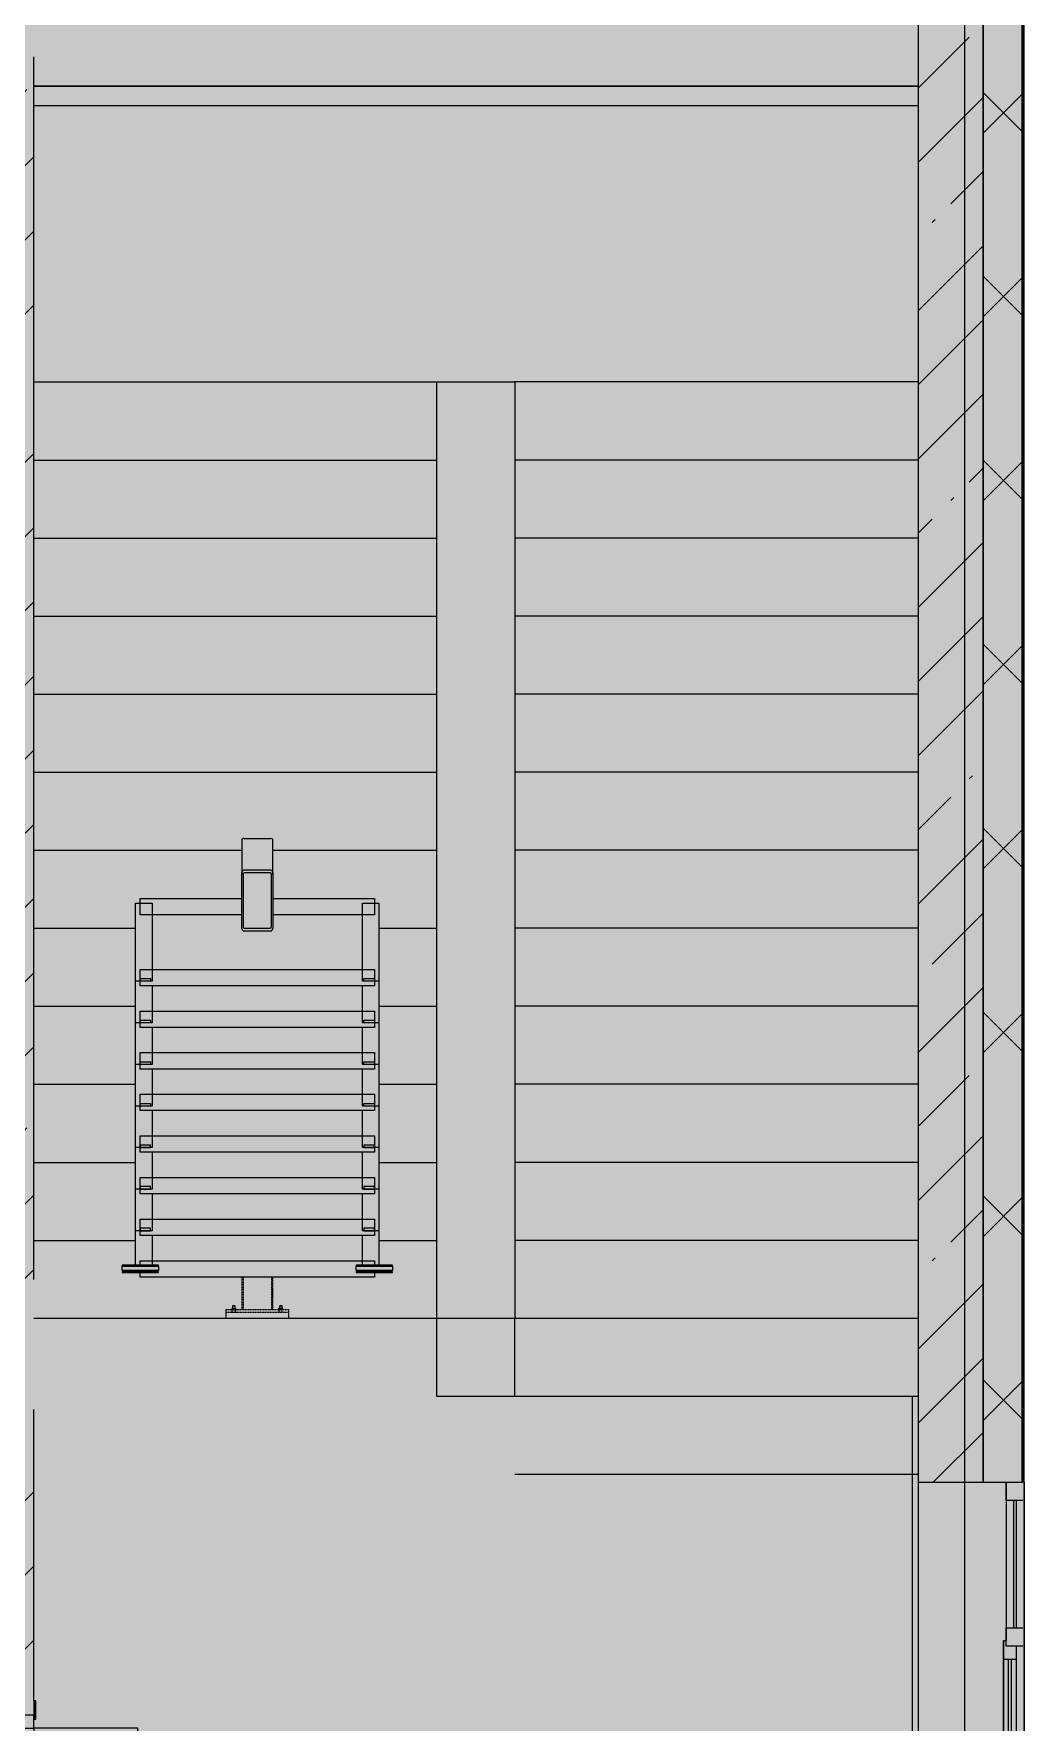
# Model space of a CAD drawing. Header units: millimetres. Extents: x 81773 to 282675, y -8553 to 29000.
# Drawn here: x 269233 to 273041, y 12198 to 18689 of the extents above; entities that cross this region are included whole.
import ezdxf

# ---------------------------------------------------------------- set-up
doc = ezdxf.new("R2010")
doc.units = ezdxf.units.MM
doc.linetypes.add('200_ШТРИХ__ш1_п0_6_', pattern=[1.6, 1, -0.6])
doc.layers.add('A-DETL-GENF-5', color=7, linetype='Continuous', lineweight=9, true_color=0xc0c0c0, transparency=0.4)
for name, color, linetype, lineweight in [('A-DETL-MBND-1', 7, '200_ШТРИХ__ш1_п0_6_', 9), ('A-GLAZ-3', 7, 'Continuous', 5), ('A-WALL-2', 7, 'Continuous', 5), ('I-WALL-4', 7, 'Continuous', 5), ('Оси', 7, 'Continuous', 9)]:
    doc.layers.add(name, color=color, linetype=linetype, lineweight=lineweight)
for name, color, linetype, lineweight, true_color in [('A-DOOR-3', 7, 'Continuous', 5, 0xb7b7b7), ('A-DOOR-4', 7, 'Continuous', 5, 0xe2e2e2), ('A-DOOR-FRAM-2', 7, 'Continuous', 5, 0xe2e2e2), ('A-DOOR-FRAM-3', 7, 'Continuous', 5, 0xb7b7b7), ('A-FLOR-2', 7, 'Continuous', 5, 0xb7b7b7), ('A-GENM-8', 7, 'Continuous', 5, 0x737373), ('A-GLAZ-2', 7, 'Continuous', 5, 0x737373), ('A-WALL-3', 7, 'Continuous', 5, 0x737373), ('A-WALL-4', 7, 'Continuous', 9, 0x737373), ('I-WALL-5', 7, 'Continuous', 5, 0x737373), ('S-STRS-3', 7, 'Continuous', 5, 0x737373)]:
    doc.layers.add(name, color=color, linetype=linetype, lineweight=lineweight, true_color=true_color)
pattern_1 = [(45, (147802.7, 0), (-285.1231, 285.1231), []), (45, (148087.8, 0), (-285.1231, 285.1231), [504.031, -100.806, 16.764, -84.042])]

# ---------------------------------------------------------------- blocks, each defined once
blk = doc.blocks.new('110_Дверь_СКБ_2Ст - Д-1_л_Лестничная клетка EIS60 2-V140-3_3_3_птичка')
at = {"layer": 'A-DOOR-4'}
for points in [[(662.5, 110), (662.5, 1010), (612.5, 1010), (612.5, 110)], [(-587.5, 510), (-637.5, 510), (-637.5, 110), (-587.5, 110), (-587.5, 395.9)], [(712.5, 30), (697.5, 30), (697.5, -110), (712.5, -110)]]:
    blk.add_hatch(color=256, dxfattribs=at).paths.add_polyline_path(points)
h = blk.add_hatch(color=256, dxfattribs=at)
h.paths.add_polyline_path([(712.5, 110), (662.5, 110), (662.5, 60), (652.5, 60), (652.5, 30), (712.5, 30)])
h.paths.add_polyline_path([(-627.5, 30), (-627.5, 60), (-637.5, 60), (-637.5, 110), (-687.5, 110), (-687.5, 30)])
at = {"layer": 'A-DOOR-FRAM-2'}
for points in [[(-672.5, 110), (-672.5, 118), (-742.5, 118), (-742.5, 110)], [(767.5, 110), (767.5, 118), (697.5, 118), (697.5, 110)], [(-672.5, 30), (-687.5, 30), (-687.5, -110), (-672.5, -110)], [(-672.5, -110), (-742.5, -110), (-742.5, -118), (-672.5, -118)], [(767.5, -118), (767.5, -110), (697.5, -110), (697.5, -118)]]:
    blk.add_hatch(color=256, dxfattribs=at).paths.add_polyline_path(points)
at = {"layer": 'A-DOOR-3'}
for p, q in [((662.5, 1010), (612.5, 1010)), ((612.5, 1010), (612.5, 110)), ((662.5, 110), (662.5, 1010)), ((-637.5, 510), (-637.5, 110)), ((-587.5, 510), (-637.5, 510)), ((-587.5, 110), (-587.5, 510)), ((-637.5, 110), (-587.5, 110)), ((612.5, 110), (662.5, 110))]:
    blk.add_line(p, q, dxfattribs=at)
for centre, radius, start, end in [((662.5, 110), 900, 90, 180), ((-637.5, 110), 400, 360, 90)]:
    blk.add_arc(centre, radius, start, end, dxfattribs=at)
at = {"layer": 'A-DOOR-FRAM-3'}
for p, q in [((-672.5, 118), (-742.5, 118)), ((-742.5, 118), (-742.5, 110)), ((-742.5, 110), (-672.5, 110)), ((-637.5, 110), (-687.5, 110)), ((-687.5, 110), (-687.5, 30)), ((-672.5, 110), (-672.5, 118)), ((-637.5, 60), (-637.5, 110)), ((662.5, 110), (662.5, 60)), ((712.5, 110), (662.5, 110)), ((767.5, 118), (697.5, 118)), ((697.5, 118), (697.5, 110)), ((697.5, 110), (767.5, 110)), ((712.5, 30), (712.5, 110)), ((767.5, 110), (767.5, 118)), ((-687.5, 30), (-627.5, 30)), ((-672.5, 30), (-687.5, 30)), ((-687.5, 30), (-687.5, -110)), ((-672.5, -110), (-672.5, 30)), ((-627.5, 60), (-637.5, 60)), ((-627.5, 30), (-627.5, 60)), ((662.5, 60), (652.5, 60)), ((652.5, 60), (652.5, 30)), ((652.5, 30), (712.5, 30)), ((712.5, 30), (697.5, 30)), ((697.5, 30), (697.5, -110)), ((712.5, -110), (712.5, 30)), ((-672.5, -110), (-742.5, -110)), ((-742.5, -110), (-742.5, -118)), ((-742.5, -118), (-672.5, -118)), ((-687.5, -110), (-672.5, -110)), ((-672.5, -118), (-672.5, -110)), ((697.5, -110), (712.5, -110)), ((767.5, -110), (697.5, -110)), ((697.5, -110), (697.5, -118)), ((697.5, -118), (767.5, -118)), ((767.5, -118), (767.5, -110))]:
    blk.add_line(p, q, dxfattribs=at)
blk = doc.blocks.new('120_Окно_СКБ_2Ст_Фрамуга сверху - 120_Окно_СКБ_2Ст_2300х2500_h_ ДОО 2-24160916-3_3_3_птичка')
at = {"layer": 'A-GLAZ-2'}
for p, q in [((-1150, 13), (-1150, 78)), ((-1080, 78), (-1080, 13)), ((-590, 13), (-590, 78)), ((-520, 78), (-520, 13)), ((1080, 13), (1080, 78)), ((1150, 78), (1150, 13)), ((-1080, 13), (-1150, 13)), ((-1150, 13), (-540, 13)), ((-590, 53), (-1080, 53)), ((-590, 43), (-1080, 43)), ((-1080, 13), (-540, 13)), ((-520, 13), (-590, 13)), ((-520, 13), (-540, 13)), ((-540, 13), (-540, 3)), ((-540, 3), (1100, 3)), ((1100, 3), (-540, 3)), ((1080, 53), (-520, 53)), ((-520, 53), (-520, 13)), ((-470, 3), (-470, 53)), ((-470, 33), (1030, 33)), ((1030, 23), (-470, 23)), ((1030, 3), (1030, 53)), ((1080, 13), (1080, 53)), ((1150, 13), (1080, 13)), ((1100, 13), (1080, 13)), ((1100, 13), (1150, 13)), ((1100, 3), (1100, 13))]:
    blk.add_line(p, q, dxfattribs=at)
at = {"layer": 'A-GLAZ-3'}
for p, q in [((-1150, 83), (-1080, 83)), ((1150, 83), (-1150, 83)), ((-1080, 83), (1080, 83)), ((-590, 83), (-520, 83)), ((1080, 83), (1150, 83))]:
    blk.add_line(p, q, dxfattribs=at)
blk = doc.blocks.new('Анкер клиновой - Анкер клиновой МКТ В 10-10-16_85-22193208-3_3_3_птичка')
at = {"layer": 'A-DETL-MBND-1'}
for p, q in [((122191.4, 13788), (122191.4, 13784)), ((122207.4, 13788), (122191.4, 13788)), ((122191.4, 13788), (122207.4, 13788)), ((122194.4, 13798), (122194.4, 13784)), ((122204.4, 13798), (122194.4, 13798)), ((122194.4, 13798), (122204.4, 13798)), ((122204.4, 13784), (122204.4, 13798)), ((122207.4, 13784), (122207.4, 13788))]:
    blk.add_line(p, q, dxfattribs=at)
blk = doc.blocks.new('ОМ_Полоса_Трапеция прямоугольная_Прокат_ГОСТ 103-2006 - ОМ_Полоса_Трапеция прямоугольная_Прокат_ГОСТ 103-2006-21111644-3_3_3_птичка')
at = {"layer": 'A-GENM-8'}
for p, q in [((122699.4, 15046.5), (122699.4, 15056.5)), ((122699.4, 15056.5), (122739.4, 15056.5)), ((122739.4, 15046.5), (122699.4, 15046.5)), ((122739.4, 15056.5), (122739.4, 15046.5))]:
    blk.add_line(p, q, dxfattribs=at)
blk = doc.blocks.new('ОМ_Полоса_Трапеция прямоугольная_Прокат_ГОСТ 103-2006 - ОМ_Полоса_Трапеция прямоугольная_Прокат_ГОСТ 103-2006-V162-3_3_3_птичка')
at = {"layer": 'A-GENM-8'}
for p, q in [((122699.4, 14416.5), (122699.4, 14406.5)), ((122739.4, 14416.5), (122699.4, 14416.5)), ((122739.4, 14406.5), (122739.4, 14416.5)), ((122699.4, 14406.5), (122739.4, 14406.5))]:
    blk.add_line(p, q, dxfattribs=at)
blk = doc.blocks.new('ОМ_Полоса_Трапеция прямоугольная_Прокат_ГОСТ 103-2006 - ОМ_Полоса_Трапеция прямоугольная_Прокат_ГОСТ 103-2006-V163-3_3_3_птичка')
at = {"layer": 'A-GENM-8'}
for p, q in [((122699.4, 14256.5), (122699.4, 14246.5)), ((122739.4, 14256.5), (122699.4, 14256.5)), ((122699.4, 14246.5), (122739.4, 14246.5)), ((122739.4, 14246.5), (122739.4, 14256.5))]:
    blk.add_line(p, q, dxfattribs=at)
blk = doc.blocks.new('ОМ_Полоса_Трапеция прямоугольная_Прокат_ГОСТ 103-2006 - ОМ_Полоса_Трапеция прямоугольная_Прокат_ГОСТ 103-2006-V164-3_3_3_птичка')
at = {"layer": 'A-GENM-8'}
for p, q in [((122699.4, 14096.5), (122699.4, 14086.5)), ((122739.4, 14096.5), (122699.4, 14096.5)), ((122699.4, 14086.5), (122739.4, 14086.5)), ((122739.4, 14086.5), (122739.4, 14096.5))]:
    blk.add_line(p, q, dxfattribs=at)
blk = doc.blocks.new('ОМ_Полоса_Прокат_ГОСТ 103-2006 - ОМ_Полоса_Прокат_ГОСТ 103-2006-22193251-3_3_3_птичка')
at = {"layer": 'A-GENM-8'}
for p, q in [((122809.4, 13929.5), (122669.4, 13929.5)), ((122669.4, 13929.5), (122669.4, 13926.5)), ((122669.4, 13926.5), (122809.4, 13926.5)), ((122809.4, 13926.5), (122809.4, 13929.5))]:
    blk.add_line(p, q, dxfattribs=at)
blk = doc.blocks.new('ОМ_Полоса_Прокат_ГОСТ 103-2006 - ОМ_Полоса_Прокат_ГОСТ 103-2006-22193252-3_3_3_птичка')
at = {"layer": 'A-GENM-8'}
for p, q in [((122669.4, 13954.2), (122669.4, 13950.8)), ((122809.4, 13954.2), (122669.4, 13954.2)), ((122669.4, 13950.8), (122809.4, 13950.8)), ((122669.4, 13933.9), (122669.4, 13950.8)), ((122809.4, 13933.9), (122669.4, 13933.9)), ((122809.4, 13950.8), (122809.4, 13954.2)), ((122809.4, 13950.8), (122809.4, 13933.9))]:
    blk.add_line(p, q, dxfattribs=at)
blk = doc.blocks.new('ОМ_Полоса_Трапеция прямоугольная_Прокат_ГОСТ 103-2006 - ОМ_Полоса_Трапеция прямоугольная_Прокат_ГОСТ 103-2006-21111686-3_3_3_птичка')
at = {"layer": 'A-GENM-8'}
for p, q in [((121839.4, 15056.5), (121879.4, 15056.5)), ((121839.4, 15046.5), (121839.4, 15056.5)), ((121879.4, 15046.5), (121839.4, 15046.5)), ((121879.4, 15056.5), (121879.4, 15046.5))]:
    blk.add_line(p, q, dxfattribs=at)
blk = doc.blocks.new('ОМ_Полоса_Трапеция прямоугольная_Прокат_ГОСТ 103-2006 - ОМ_Полоса_Трапеция прямоугольная_Прокат_ГОСТ 103-2006-V165-3_3_3_птичка')
at = {"layer": 'A-GENM-8'}
for p, q in [((121879.4, 14416.5), (121839.4, 14416.5)), ((121839.4, 14416.5), (121839.4, 14406.5)), ((121879.4, 14406.5), (121879.4, 14416.5)), ((121839.4, 14406.5), (121879.4, 14406.5))]:
    blk.add_line(p, q, dxfattribs=at)
blk = doc.blocks.new('ОМ_Полоса_Трапеция прямоугольная_Прокат_ГОСТ 103-2006 - ОМ_Полоса_Трапеция прямоугольная_Прокат_ГОСТ 103-2006-V166-3_3_3_птичка')
at = {"layer": 'A-GENM-8'}
for p, q in [((121879.4, 14256.5), (121839.4, 14256.5)), ((121839.4, 14256.5), (121839.4, 14246.5)), ((121839.4, 14246.5), (121879.4, 14246.5)), ((121879.4, 14246.5), (121879.4, 14256.5))]:
    blk.add_line(p, q, dxfattribs=at)
blk = doc.blocks.new('ОМ_Полоса_Трапеция прямоугольная_Прокат_ГОСТ 103-2006 - ОМ_Полоса_Трапеция прямоугольная_Прокат_ГОСТ 103-2006-V167-3_3_3_птичка')
at = {"layer": 'A-GENM-8'}
for p, q in [((121879.4, 14096.5), (121839.4, 14096.5)), ((121839.4, 14096.5), (121839.4, 14086.5)), ((121839.4, 14086.5), (121879.4, 14086.5)), ((121879.4, 14086.5), (121879.4, 14096.5))]:
    blk.add_line(p, q, dxfattribs=at)
blk = doc.blocks.new('ОМ_Полоса_Прокат_ГОСТ 103-2006 - ОМ_Полоса_Прокат_ГОСТ 103-2006-22193295-3_3_3_птичка')
at = {"layer": 'A-GENM-8'}
for p, q in [((121909.4, 13929.5), (121769.4, 13929.5)), ((121769.4, 13929.5), (121769.4, 13926.5)), ((121769.4, 13926.5), (121909.4, 13926.5)), ((121909.4, 13926.5), (121909.4, 13929.5))]:
    blk.add_line(p, q, dxfattribs=at)
blk = doc.blocks.new('ОМ_Полоса_Прокат_ГОСТ 103-2006 - ОМ_Полоса_Прокат_ГОСТ 103-2006-22193296-3_3_3_птичка')
at = {"layer": 'A-GENM-8'}
for p, q in [((121909.4, 13954.2), (121769.4, 13954.2)), ((121769.4, 13954.2), (121769.4, 13950.8)), ((121769.4, 13950.8), (121909.4, 13950.8)), ((121769.4, 13933.9), (121769.4, 13950.8)), ((121909.4, 13933.9), (121769.4, 13933.9)), ((121909.4, 13950.8), (121909.4, 13954.2)), ((121909.4, 13950.8), (121909.4, 13933.9))]:
    blk.add_line(p, q, dxfattribs=at)
blk = doc.blocks.new('ОМ_Нижняя опорная пятка1 - ОМ_Нижняя опорная пятка-21111576-3_3_3_птичка')
at = {"layer": 'A-DETL-MBND-1'}
for p, q in [((-96, -10), (-96, 0)), ((-84, -10), (-84, 0)), ((84, -10), (84, 0)), ((96, -10), (96, 0))]:
    blk.add_line(p, q, dxfattribs=at)
blk = doc.blocks.new('ОМ_Труба_ГОСТ 8639-82 - ОМ_Труба_ГОСТ 8639-82-21111694-3_3_3_птичка')
at = {"layer": 'A-GENM-8'}
for p, q in [((122229.4, 15590.5), (122229.4, 15456.5)), ((122238.4, 15595.1), (122340.4, 15595.1)), ((122349.4, 15456.5), (122349.4, 15590.5)), ((122229.4, 15256.4), (122229.4, 15456.5)), ((122235.4, 15456.5), (122235.4, 15256.4)), ((122238.4, 15474.2), (122340.4, 15474.2)), ((122340.4, 15462.4), (122238.4, 15462.4)), ((122343.4, 15256.4), (122343.4, 15456.5)), ((122349.4, 15456.5), (122349.4, 15256.4)), ((122238.4, 15250.5), (122340.4, 15250.5)), ((122340.4, 15238.8), (122238.4, 15238.8))]:
    blk.add_line(p, q, dxfattribs=at)
at = {"layer": 'A-GENM-8', "flags": 128}
for points in [[(122229.4, 15456.5), (122229.6, 15460), (122230.1, 15463.3), (122231, 15466.3), (122232.1, 15469), (122233.4, 15471.2), (122235, 15472.8), (122236.7, 15473.8), (122238.4, 15474.2)], [(122238.4, 15462.4), (122237.9, 15462.3), (122237.3, 15461.9), (122236.8, 15461.4), (122236.3, 15460.7), (122235.9, 15459.8), (122235.7, 15458.8), (122235.5, 15457.7), (122235.4, 15456.5)], [(122340.4, 15474.2), (122342.2, 15473.8), (122343.9, 15472.8), (122345.4, 15471.2), (122346.8, 15469), (122347.9, 15466.3), (122348.8, 15463.3), (122349.3, 15460), (122349.4, 15456.5)], [(122343.4, 15456.5), (122343.4, 15457.7), (122343.2, 15458.8), (122342.9, 15459.8), (122342.6, 15460.7), (122342.1, 15461.4), (122341.6, 15461.9), (122341, 15462.3), (122340.4, 15462.4)], [(122238.4, 15238.8), (122236.7, 15239.1), (122235, 15240.1), (122233.4, 15241.8), (122232.1, 15243.9), (122231, 15246.6), (122230.1, 15249.7), (122229.6, 15253), (122229.4, 15256.4)], [(122235.4, 15256.4), (122235.5, 15255.3), (122235.7, 15254.2), (122235.9, 15253.2), (122236.3, 15252.3), (122236.8, 15251.5), (122237.3, 15251), (122237.9, 15250.7), (122238.4, 15250.5)], [(122349.4, 15256.4), (122349.3, 15253), (122348.8, 15249.7), (122347.9, 15246.6), (122346.8, 15243.9), (122345.4, 15241.8), (122343.9, 15240.1), (122342.2, 15239.1), (122340.4, 15238.8)], [(122340.4, 15250.5), (122341, 15250.7), (122341.6, 15251), (122342.1, 15251.5), (122342.6, 15252.3), (122342.9, 15253.2), (122343.2, 15254.2), (122343.4, 15255.3), (122343.4, 15256.4)]]:
    blk.add_lwpolyline(points, dxfattribs=at)
at = {"layer": 'A-GENM-8'}
for centre, major_axis, start_param, end_param in [((122238.4, 15590.5), (9, 0), 1.570796, 3.141593), ((122340.4, 15590.5), (9, 0), 0, 1.570796), ((122238.4, 15538.5), (9, 0), 3.141593, 3.665191), ((122340.4, 15538.5), (-9, 0), 2.617994, 3.141593)]:
    blk.add_ellipse(centre, major_axis=major_axis, ratio=0.509802, start_param=start_param, end_param=end_param, dxfattribs=at)
blk = doc.blocks.new('ОМ_Уголок_ГОСТ 8509-93 - ОМ_Уголок_ГОСТ 8509-93-22194532-3_3_3_птичка')
at = {"layer": 'A-GENM-8'}
for p, q in [((0, 45.2), (0, -17.8)), ((390, 45.2), (0, 45.2)), ((900, 45.2), (510, 45.2)), ((900, -17.8), (900, 45.2)), ((0, -17.8), (390, -17.8)), ((510, -17.8), (900, -17.8))]:
    blk.add_line(p, q, dxfattribs=at)
blk = doc.blocks.new('ОМ_Уголок_ГОСТ 8509-93 - ОМ_Уголок_ГОСТ 8509-93-V168-3_3_3_птичка')
at = {"layer": 'A-GENM-8'}
for p, q in [((0, 45.2), (0, -17.8)), ((900, 45.2), (0, 45.2)), ((900, -17.8), (900, 45.2)), ((0, -17.8), (900, -17.8))]:
    blk.add_line(p, q, dxfattribs=at)
blk = doc.blocks.new('ОМ_Уголок_ГОСТ 8509-93 - ОМ_Уголок_ГОСТ 8509-93-22194533-3_3_3_птичка')
at = {"layer": 'A-GENM-8'}
for p, q in [((0, 45.2), (0, -17.8)), ((300, 45.2), (0, 45.2)), ((300, -17.8), (300, 45.2)), ((0, -17.8), (300, -17.8))]:
    blk.add_line(p, q, dxfattribs=at)
blk = doc.blocks.new('ОМ_Уголок_ГОСТ 8509-93 - ОМ_Уголок_ГОСТ 8509-93-V169-3_3_3_птичка')
at = {"layer": 'A-GENM-8'}
for p, q in [((0, 45.2), (0, -17.8)), ((142.2, 45.2), (0, 45.2)), ((0, -17.8), (160, -17.8))]:
    blk.add_line(p, q, dxfattribs=at)
blk = doc.blocks.new('ОМ_Уголок_ГОСТ 8509-93 - ОМ_Уголок_ГОСТ 8509-93-V170-3_3_3_птичка')
at = {"layer": 'A-GENM-8'}
for p, q in [((300, 45.2), (157.8, 45.2)), ((300, -17.8), (300, 45.2)), ((140, -17.8), (300, -17.8))]:
    blk.add_line(p, q, dxfattribs=at)
blk = doc.blocks.new('ОМ_Уголок_ГОСТ 8509-93 - ОМ_Уголок_ГОСТ 8509-93-V171-3_3_3_птичка')
at = {"layer": 'A-GENM-8'}
for p, q in [((0, 45.2), (0, 27.8)), ((900, 45.2), (0, 45.2)), ((0, 3.9), (0, -17.8)), ((900, 27.8), (900, 45.2)), ((900, -17.8), (900, 3.9)), ((0, -17.8), (900, -17.8))]:
    blk.add_line(p, q, dxfattribs=at)
blk = doc.blocks.new('ОМ_Уголок_ГОСТ 8509-93 - ОМ_Уголок_ГОСТ 8509-93-V172-3_3_3_птичка')
at = {"layer": 'A-GENM-8'}
for p, q in [((0, 45.2), (0, -17.8)), ((3.9, 45.2), (0, 45.2)), ((142.2, 45.2), (27.8, 45.2)), ((0, -17.8), (3.9, -17.8)), ((27.8, -17.8), (160, -17.8))]:
    blk.add_line(p, q, dxfattribs=at)
blk = doc.blocks.new('ОМ_Уголок_ГОСТ 8509-93 - ОМ_Уголок_ГОСТ 8509-93-V173-3_3_3_птичка')
at = {"layer": 'A-GENM-8'}
for p, q in [((272.2, 45.2), (157.8, 45.2)), ((300, 45.2), (296.1, 45.2)), ((300, -17.8), (300, 45.2)), ((140, -17.8), (272.2, -17.8)), ((296.1, -17.8), (300, -17.8))]:
    blk.add_line(p, q, dxfattribs=at)
blk = doc.blocks.new('ОМ_Труба_ГОСТ 8639-82 - ОМ_Труба_ГОСТ 8639-82-21111710-3_3_3_птичка')
at = {"layer": 'A-DETL-MBND-1'}
for p, q in [((122229.4, 13908.7), (122229.4, 13784)), ((122235.4, 13908.7), (122235.4, 13784)), ((122343.4, 13908.7), (122343.4, 13784)), ((122349.4, 13784), (122349.4, 13908.7))]:
    blk.add_line(p, q, dxfattribs=at)
blk = doc.blocks.new('ОМ_Уголок_ГОСТ 8510-86 - ОМ_Уголок_ГОСТ 8510-86-21111720-3_3_3_птичка')
at = {"layer": 'A-DETL-MBND-1'}
for p, q in [((0, 34), (0, 0)), ((0, 10), (240, 10)), ((0, 0), (240, 0)), ((240, 0), (240, 34))]:
    blk.add_line(p, q, dxfattribs=at)
blk = doc.blocks.new('Зашивка приборов отопления41 - Зашивка приборов отопления-33325756-3_3_3_птичка')
at = {"layer": 'A-WALL-3'}
for p, q in [((121290.8, 18669.6), (124690.8, 18669.6)), ((124690.8, 18669.6), (121290.8, 18669.6)), ((121290.8, 18594.6), (124690.8, 18594.6))]:
    blk.add_line(p, q, dxfattribs=at)

msp = doc.modelspace()

# ---------------------------------------------------------------- hatches: boundary and pattern name
at = {"layer": 'A-DETL-GENF-5'}
msp.add_hatch(color=256, dxfattribs=at).paths.add_polyline_path([(269518.6, -258), (273035.7, -258), (273035.7, 21479), (241135.7, 21479), (241135.7, 27379), (232372.7, 27379), (232372.7, 10208.3), (237012.7, 10208.3), (237012.7, -258), (268458.9, -258)])
at = {"layer": 'A-WALL-2'}
h = msp.add_hatch(dxfattribs=at)
h.set_pattern_fill('FP_84', color=256, style=0, pattern_type=2)
h.set_pattern_definition([(45, (147802.7, 0), (-353.5534, 353.5534), []), (135, (147802.7, 0), (-353.5534, -353.5534), [])])
h.paths.add_polyline_path([(273024, -250), (273032.7, -250), (273032.7, 7700), (272882.7, 7700), (272882.7, -250), (273008.2, -250)])
h.paths.add_polyline_path([(273032.7, 8900), (273032.7, 10820), (272882.7, 10820), (272882.7, 8900)])
h.paths.add_polyline_path([(273032.7, 13120), (273032.7, 21400), (272882.7, 21400), (272882.7, 13120)])
at = {"layer": 'I-WALL-4'}
h = msp.add_hatch(dxfattribs=at)
h.set_pattern_fill('FP_80', color=256, style=0, pattern_type=2)
h.set_pattern_definition(pattern_1)
h.paths.add_polyline_path([(272632.7, 10600), (272882.7, 10600), (272882.7, 10820), (272632.7, 10820)])
h.paths.add_polyline_path([(272882.7, 13120), (272882.7, 21400), (272632.7, 21400), (272632.7, 13120)])
h = msp.add_hatch(dxfattribs=at)
h.set_pattern_fill('FP_80', color=256, style=0, pattern_type=2)
h.set_pattern_definition(pattern_1)
h.paths.add_polyline_path([(269232.7, 10380), (269232.7, 10825), (269012.7, 10825), (269012.7, 10380)])
h.paths.add_polyline_path([(269232.7, 12225), (269232.7, 13400), (269012.7, 13400), (269012.7, 12225), (269182.7, 12225)])
h.paths.add_polyline_path([(269232.7, 13900), (269232.7, 18600), (269012.7, 18600), (269012.7, 13900), (269024.7, 13900)])
h.paths.add_polyline_path([(269232.3, 19100), (269232.7, 19100), (269232.7, 19110), (269012.7, 19110), (269012.7, 19100)])

# ---------------------------------------------------------------- linework, layer by layer
at = {"layer": 'A-FLOR-2'}
for p, q in [((271082.7, 13750), (269232.7, 13750)), ((270782.7, 13450), (270782.7, 13750)), ((271082.7, 13450), (271082.7, 13750)), ((272611.7, 13450), (270782.7, 13450)), ((272611.7, 10600), (272611.7, 13450)), ((272632.7, 13150), (272611.7, 13150))]:
    msp.add_line(p, q, dxfattribs=at)
at = {"layer": 'A-WALL-2'}
msp.add_line((273040.7, 7700), (273040.7, 21558), dxfattribs=at)
at = {"layer": 'A-WALL-3'}
msp.add_line((272882.7, 13120), (273035.7, 13120), dxfattribs=at)
at = {"layer": 'A-WALL-4'}
for p, q in [((273035.7, 13120), (273035.7, 21553)), ((273032.7, 13120), (273032.7, 21550)), ((272882.7, 21400), (272882.7, 13120)), ((272882.7, 13120), (272882.7, 21400))]:
    msp.add_line(p, q, dxfattribs=at)
at = {"layer": 'I-WALL-5'}
for p, q in [((272632.7, 18850), (272632.7, 10600)), ((269232.7, 13900), (269232.7, 18600)), ((269232.7, 12280), (269232.7, 13400)), ((272632.7, 13120), (272882.7, 13120))]:
    msp.add_line(p, q, dxfattribs=at)
at = {"layer": 'S-STRS-3'}
for p, q in [((269232.7, 17350), (270782.7, 17350)), ((269232.7, 17350), (270782.7, 17350)), ((270782.7, 17350), (271082.7, 17350)), ((270782.7, 17050), (270782.7, 17350)), ((272632.7, 17350), (271082.7, 17350)), ((271082.7, 17350), (271082.7, 17050)), ((272632.7, 17350), (271082.7, 17350)), ((269232.7, 17050), (270782.7, 17050)), ((269232.7, 17050), (270782.7, 17050)), ((270782.7, 16750), (270782.7, 17050)), ((271082.7, 17050), (271082.7, 16750)), ((272632.7, 17050), (271082.7, 17050)), ((272632.7, 17050), (271082.7, 17050)), ((269232.7, 16750), (270782.7, 16750)), ((269232.7, 16750), (270782.7, 16750)), ((270782.7, 16450), (270782.7, 16750)), ((271082.7, 16750), (271082.7, 16450)), ((272632.7, 16750), (271082.7, 16750)), ((272632.7, 16750), (271082.7, 16750)), ((269232.7, 16450), (270782.7, 16450)), ((269232.7, 16450), (270782.7, 16450)), ((270782.7, 16150), (270782.7, 16450)), ((271082.7, 16450), (271082.7, 16150)), ((272632.7, 16450), (271082.7, 16450)), ((272632.7, 16450), (271082.7, 16450)), ((269232.7, 16150), (270782.7, 16150)), ((269232.7, 16150), (270782.7, 16150)), ((270782.7, 15850), (270782.7, 16150)), ((271082.7, 16150), (271082.7, 15850)), ((272632.7, 16150), (271082.7, 16150)), ((272632.7, 16150), (271082.7, 16150)), ((269232.7, 15850), (270782.7, 15850)), ((269232.7, 15850), (270782.7, 15850)), ((270782.7, 15550), (270782.7, 15850)), ((271082.7, 15850), (271082.7, 15550)), ((272632.7, 15850), (271082.7, 15850)), ((272632.7, 15850), (271082.7, 15850)), ((269232.7, 15550), (270035.3, 15550)), ((269232.7, 15550), (270035.3, 15550)), ((270149, 15550), (270782.7, 15550)), ((270149, 15550), (270782.7, 15550)), ((270782.7, 15250), (270782.7, 15550)), ((271082.7, 15550), (271082.7, 15250)), ((272632.7, 15550), (271082.7, 15550)), ((272632.7, 15550), (271082.7, 15550)), ((269232.7, 15250), (269624.3, 15250)), ((269232.7, 15250), (269624.3, 15250)), ((270559.9, 15250), (270782.7, 15250)), ((270559.9, 15250), (270782.7, 15250)), ((270782.7, 14950), (270782.7, 15250)), ((271082.7, 15250), (271082.7, 14950)), ((272632.7, 15250), (271082.7, 15250)), ((272632.7, 15250), (271082.7, 15250)), ((269232.7, 14950), (269624.3, 14950)), ((269232.7, 14950), (269624.3, 14950)), ((270559.9, 14950), (270782.7, 14950)), ((270559.9, 14950), (270782.7, 14950)), ((270782.7, 14650), (270782.7, 14950)), ((271082.7, 14950), (271082.7, 14650)), ((272632.7, 14950), (271082.7, 14950)), ((272632.7, 14950), (271082.7, 14950)), ((269232.7, 14650), (269624.3, 14650)), ((269232.7, 14650), (269624.3, 14650)), ((270559.9, 14650), (270782.7, 14650)), ((270559.9, 14650), (270782.7, 14650)), ((270782.7, 14350), (270782.7, 14650)), ((271082.7, 14650), (271082.7, 14350)), ((272632.7, 14650), (271082.7, 14650)), ((272632.7, 14650), (271082.7, 14650)), ((269232.7, 14350), (269624.3, 14350)), ((269232.7, 14350), (269624.3, 14350)), ((270559.9, 14350), (270782.7, 14350)), ((270559.9, 14350), (270782.7, 14350)), ((270782.7, 14050), (270782.7, 14350)), ((271082.7, 14350), (271082.7, 14050)), ((272632.7, 14350), (271082.7, 14350)), ((272632.7, 14350), (271082.7, 14350)), ((269232.7, 14050), (269624.3, 14050)), ((269232.7, 14050), (269624.3, 14050)), ((270559.9, 14050), (270782.7, 14050)), ((270559.9, 14050), (270782.7, 14050)), ((270782.7, 13750), (270782.7, 14050)), ((271082.7, 14050), (271082.7, 13750)), ((272632.7, 14050), (271082.7, 14050)), ((272632.7, 14050), (271082.7, 14050)), ((272632.7, 13750), (271082.7, 13750)), ((272632.7, 13750), (271082.7, 13750)), ((272632.7, 13450), (272611.7, 13450)), ((272632.7, 13450), (272611.7, 13450)), ((272632.7, 13150), (271082.7, 13150))]:
    msp.add_line(p, q, dxfattribs=at)
at = {"layer": 'Оси'}
msp.add_line((272812.7, 10029.8), (272812.7, 21915.1), dxfattribs=at)

# ---------------------------------------------------------------- block references
at = {"layer": 'A-DETL-MBND-1'}
for name, p in [('ОМ_Труба_ГОСТ 8639-82 - ОМ_Труба_ГОСТ 8639-82-21111710-3_3_3_птичка', (147802.7, 0)), ('Анкер клиновой - Анкер клиновой МКТ В 10-10-16_85-22193208-3_3_3_птичка', (147802.7, 0)), ('ОМ_Нижняя опорная пятка1 - ОМ_Нижняя опорная пятка-21111576-3_3_3_птичка', (270092.1, 13784)), ('Анкер клиновой - Анкер клиновой МКТ В 10-10-16_85-22193208-3_3_3_птичка', (147982.7, 0))]:
    msp.add_blockref(name, p, dxfattribs=at)
at = {"layer": 'A-DETL-MBND-1', "extrusion": (0, 0, -1), "rotation": 180}
msp.add_blockref('ОМ_Уголок_ГОСТ 8510-86 - ОМ_Уголок_ГОСТ 8510-86-21111720-3_3_3_птичка', (-269972.1, 13784), dxfattribs=at)
at = {"layer": 'A-DOOR-3', "rotation": 269.9999999999998}
msp.add_blockref('110_Дверь_СКБ_2Ст - Д-1_л_Лестничная клетка EIS60 2-V140-3_3_3_птичка', (269122.7, 11537.5), dxfattribs=at)
at = {"layer": 'A-GENM-8'}
for name, p in [('ОМ_Труба_ГОСТ 8639-82 - ОМ_Труба_ГОСТ 8639-82-21111694-3_3_3_птичка', (147802.7, 0)), ('ОМ_Полоса_Трапеция прямоугольная_Прокат_ГОСТ 103-2006 - ОМ_Полоса_Трапеция прямоугольная_Прокат_ГОСТ 103-2006-21111686-3_3_3_птичка', (147802.7, 0)), ('ОМ_Полоса_Трапеция прямоугольная_Прокат_ГОСТ 103-2006 - ОМ_Полоса_Трапеция прямоугольная_Прокат_ГОСТ 103-2006-21111644-3_3_3_птичка', (147802.7, 0)), ('ОМ_Полоса_Трапеция прямоугольная_Прокат_ГОСТ 103-2006 - ОМ_Полоса_Трапеция прямоугольная_Прокат_ГОСТ 103-2006-21111686-3_3_3_птичка', (147802.7, -160)), ('ОМ_Полоса_Трапеция прямоугольная_Прокат_ГОСТ 103-2006 - ОМ_Полоса_Трапеция прямоугольная_Прокат_ГОСТ 103-2006-21111644-3_3_3_птичка', (147802.7, -160)), ('ОМ_Полоса_Трапеция прямоугольная_Прокат_ГОСТ 103-2006 - ОМ_Полоса_Трапеция прямоугольная_Прокат_ГОСТ 103-2006-21111686-3_3_3_птичка', (147802.7, -320)), ('ОМ_Полоса_Трапеция прямоугольная_Прокат_ГОСТ 103-2006 - ОМ_Полоса_Трапеция прямоугольная_Прокат_ГОСТ 103-2006-21111644-3_3_3_птичка', (147802.7, -320)), ('ОМ_Полоса_Трапеция прямоугольная_Прокат_ГОСТ 103-2006 - ОМ_Полоса_Трапеция прямоугольная_Прокат_ГОСТ 103-2006-21111686-3_3_3_птичка', (147802.7, -480)), ('ОМ_Полоса_Трапеция прямоугольная_Прокат_ГОСТ 103-2006 - ОМ_Полоса_Трапеция прямоугольная_Прокат_ГОСТ 103-2006-21111644-3_3_3_птичка', (147802.7, -480)), ('ОМ_Полоса_Трапеция прямоугольная_Прокат_ГОСТ 103-2006 - ОМ_Полоса_Трапеция прямоугольная_Прокат_ГОСТ 103-2006-V165-3_3_3_птичка', (147802.7, 0)), ('ОМ_Полоса_Трапеция прямоугольная_Прокат_ГОСТ 103-2006 - ОМ_Полоса_Трапеция прямоугольная_Прокат_ГОСТ 103-2006-V162-3_3_3_птичка', (147802.7, 0)), ('ОМ_Полоса_Трапеция прямоугольная_Прокат_ГОСТ 103-2006 - ОМ_Полоса_Трапеция прямоугольная_Прокат_ГОСТ 103-2006-V166-3_3_3_птичка', (147802.7, 0)), ('ОМ_Полоса_Трапеция прямоугольная_Прокат_ГОСТ 103-2006 - ОМ_Полоса_Трапеция прямоугольная_Прокат_ГОСТ 103-2006-V163-3_3_3_птичка', (147802.7, 0)), ('ОМ_Полоса_Трапеция прямоугольная_Прокат_ГОСТ 103-2006 - ОМ_Полоса_Трапеция прямоугольная_Прокат_ГОСТ 103-2006-V167-3_3_3_птичка', (147802.7, 0)), ('ОМ_Полоса_Трапеция прямоугольная_Прокат_ГОСТ 103-2006 - ОМ_Полоса_Трапеция прямоугольная_Прокат_ГОСТ 103-2006-V164-3_3_3_птичка', (147802.7, 0)), ('ОМ_Полоса_Прокат_ГОСТ 103-2006 - ОМ_Полоса_Прокат_ГОСТ 103-2006-22193296-3_3_3_птичка', (147802.7, 0)), ('ОМ_Полоса_Прокат_ГОСТ 103-2006 - ОМ_Полоса_Прокат_ГОСТ 103-2006-22193295-3_3_3_птичка', (147802.7, 0)), ('ОМ_Полоса_Прокат_ГОСТ 103-2006 - ОМ_Полоса_Прокат_ГОСТ 103-2006-22193252-3_3_3_птичка', (147802.7, 0)), ('ОМ_Полоса_Прокат_ГОСТ 103-2006 - ОМ_Полоса_Прокат_ГОСТ 103-2006-22193251-3_3_3_птичка', (147802.7, 0))]:
    msp.add_blockref(name, p, dxfattribs=at)
at = {"layer": 'A-GENM-8', "extrusion": (0, 0, -1)}
for name, p, rotation in [('ОМ_Уголок_ГОСТ 8509-93 - ОМ_Уголок_ГОСТ 8509-93-22194533-3_3_3_птичка', (-269642.1, 15046.5), 90.00000000000064), ('ОМ_Уголок_ГОСТ 8509-93 - ОМ_Уголок_ГОСТ 8509-93-22194532-3_3_3_птичка', (-269642.1, 15346.5), 180), ('ОМ_Уголок_ГОСТ 8509-93 - ОМ_Уголок_ГОСТ 8509-93-22194533-3_3_3_птичка', (-270542.1, 15346.5), 270.0000000000008), ('ОМ_Уголок_ГОСТ 8509-93 - ОМ_Уголок_ГОСТ 8509-93-V169-3_3_3_птичка', (-269642.1, 14886.5), 90.00000000000064), ('ОМ_Уголок_ГОСТ 8509-93 - ОМ_Уголок_ГОСТ 8509-93-V170-3_3_3_птичка', (-270542.1, 15186.5), 270.0000000000008), ('ОМ_Уголок_ГОСТ 8509-93 - ОМ_Уголок_ГОСТ 8509-93-V169-3_3_3_птичка', (-269642.1, 14726.5), 90.00000000000064), ('ОМ_Уголок_ГОСТ 8509-93 - ОМ_Уголок_ГОСТ 8509-93-V170-3_3_3_птичка', (-270542.1, 15026.5), 270.0000000000008), ('ОМ_Уголок_ГОСТ 8509-93 - ОМ_Уголок_ГОСТ 8509-93-V169-3_3_3_птичка', (-269642.1, 14566.5), 90.00000000000064), ('ОМ_Уголок_ГОСТ 8509-93 - ОМ_Уголок_ГОСТ 8509-93-V170-3_3_3_птичка', (-270542.1, 14866.5), 270.0000000000008), ('ОМ_Уголок_ГОСТ 8509-93 - ОМ_Уголок_ГОСТ 8509-93-V169-3_3_3_птичка', (-269642.1, 14406.5), 90.00000000000064), ('ОМ_Уголок_ГОСТ 8509-93 - ОМ_Уголок_ГОСТ 8509-93-V170-3_3_3_птичка', (-270542.1, 14706.5), 270.0000000000008), ('ОМ_Уголок_ГОСТ 8509-93 - ОМ_Уголок_ГОСТ 8509-93-V169-3_3_3_птичка', (-269642.1, 14246.5), 90.00000000000064), ('ОМ_Уголок_ГОСТ 8509-93 - ОМ_Уголок_ГОСТ 8509-93-V170-3_3_3_птичка', (-270542.1, 14546.5), 270.0000000000008), ('ОМ_Уголок_ГОСТ 8509-93 - ОМ_Уголок_ГОСТ 8509-93-V169-3_3_3_птичка', (-269642.1, 14086.5), 90.00000000000064), ('ОМ_Уголок_ГОСТ 8509-93 - ОМ_Уголок_ГОСТ 8509-93-V170-3_3_3_птичка', (-270542.1, 14386.5), 270.0000000000008), ('ОМ_Уголок_ГОСТ 8509-93 - ОМ_Уголок_ГОСТ 8509-93-V172-3_3_3_птичка', (-269642.1, 13926.5), 90.00000000000064), ('ОМ_Уголок_ГОСТ 8509-93 - ОМ_Уголок_ГОСТ 8509-93-V173-3_3_3_птичка', (-270542.1, 14226.5), 270.0000000000008)]:
    msp.add_blockref(name, p, dxfattribs=dict(at, rotation=rotation))
for name, p in [('ОМ_Уголок_ГОСТ 8509-93 - ОМ_Уголок_ГОСТ 8509-93-V168-3_3_3_птичка', (-270542.1, 15046.5)), ('ОМ_Уголок_ГОСТ 8509-93 - ОМ_Уголок_ГОСТ 8509-93-V168-3_3_3_птичка', (-270542.1, 14886.5)), ('ОМ_Уголок_ГОСТ 8509-93 - ОМ_Уголок_ГОСТ 8509-93-V168-3_3_3_птичка', (-270542.1, 14726.5)), ('ОМ_Уголок_ГОСТ 8509-93 - ОМ_Уголок_ГОСТ 8509-93-V168-3_3_3_птичка', (-270542.1, 14566.5)), ('ОМ_Уголок_ГОСТ 8509-93 - ОМ_Уголок_ГОСТ 8509-93-V168-3_3_3_птичка', (-270542.1, 14406.5)), ('ОМ_Уголок_ГОСТ 8509-93 - ОМ_Уголок_ГОСТ 8509-93-V168-3_3_3_птичка', (-270542.1, 14246.5)), ('ОМ_Уголок_ГОСТ 8509-93 - ОМ_Уголок_ГОСТ 8509-93-V168-3_3_3_птичка', (-270542.1, 14086.5)), ('ОМ_Уголок_ГОСТ 8509-93 - ОМ_Уголок_ГОСТ 8509-93-V171-3_3_3_птичка', (-270542.1, 13926.5))]:
    msp.add_blockref(name, p, dxfattribs=at)
at = {"layer": 'A-GLAZ-2', "rotation": 269.9999999999999}
msp.add_blockref('120_Окно_СКБ_2Ст_Фрамуга сверху - 120_Окно_СКБ_2Ст_2300х2500_h_ ДОО 2-24160916-3_3_3_птичка', (272957.7, 11970), dxfattribs=at)
at = {"layer": 'A-WALL-3'}
msp.add_blockref('Зашивка приборов отопления41 - Зашивка приборов отопления-33325756-3_3_3_птичка', (147941.9, -182.1), dxfattribs=at)

doc.saveas('drawing.dxf')
